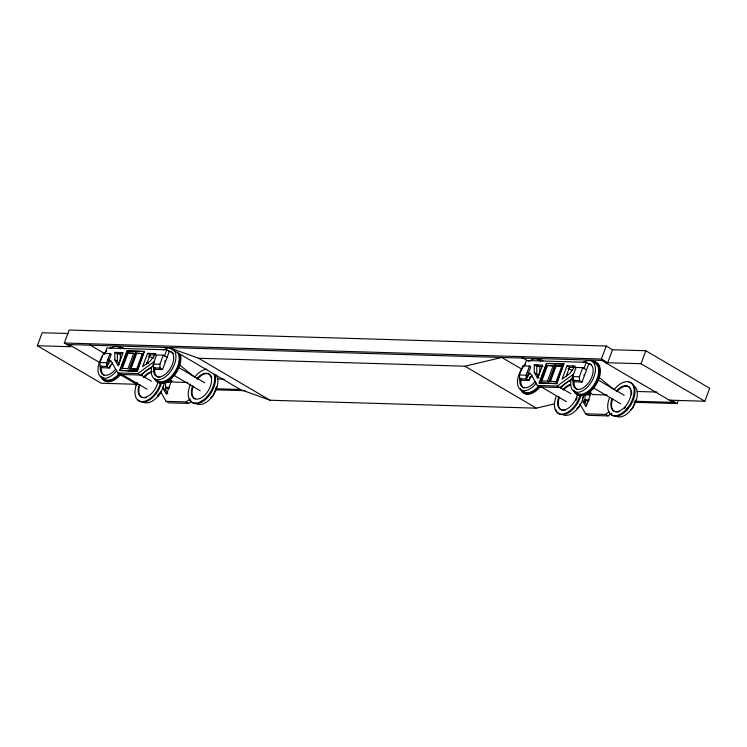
<?xml version="1.0" encoding="UTF-8"?>
<svg xmlns="http://www.w3.org/2000/svg" width="747" height="747" viewBox="0 0 747 747"><rect width="100%" height="100%" fill="white"/><g stroke="black" fill="none" stroke-linecap="round" stroke-linejoin="round"><path stroke-width="1.12" d="M114.814 359.942L114.814 352.36L123.134 352.612L118.213 365.909L114.814 359.942L117.335 361.427L119.044 364.415M117.335 361.427L117.335 353.845L114.814 352.36M168.066 380.867L171.399 380.97L166.478 394.276L163.07 388.309L163.07 386.143M167.87 393.772L165.601 389.794L165.601 382.212L171.707 382.389M534.273 372.445L534.273 364.863L542.602 365.106L537.681 378.412L534.273 372.445L536.804 373.93L539.073 377.907M536.804 373.93L536.804 366.347L534.273 364.863M586.423 393.342L590.858 393.473L585.937 406.77L582.539 400.812L582.539 397.553M586.768 405.276L585.06 402.297L585.06 394.705L590.055 394.855M153.779 363.78L153.975 361.735L137.821 373.565L117.849 372.968L110.696 360.446L106.784 366.488L100.126 366.282L99.986 362.5L103.366 353.368L110.024 353.564L111.284 354.302L106.784 366.488L109.305 367.972L112.666 362.79M136.356 385.349L134.46 384.229L101.172 383.239L37.35 345.73L42.159 332.742L68.556 333.526M37.35 345.73L70.638 346.729L64.326 343.013L69.126 330.025L606.219 346.029L612.54 349.745L645.828 350.735L709.65 388.244L704.841 401.232L669.331 400.168M104.627 354.106L106.877 348.018L166.805 349.801L169.336 351.286L162.575 369.56L155.918 369.363L153.387 367.879L153.247 364.088L156.627 354.956L163.285 355.152L167.076 357.383M106.784 366.488L106.644 362.697L110.024 353.564M110.435 364.928L109.305 367.972L102.647 367.776L100.126 366.282M119.716 370.447L126.962 350.847L144.33 351.37L137.401 371.147L119.716 370.447L137.401 371.147M120.024 370.624L127.279 351.034L141.388 351.454M121.574 368.448L127.317 352.911L133.788 353.107L128.036 368.635L121.574 368.448L122.209 368.813L127.952 353.284L134.413 353.48M130.258 368.701L137.355 369.27L130.258 368.701L136.001 353.172L143.097 353.733L136.001 353.172M130.893 369.074L136.636 353.546M136.72 368.897L142.472 353.368M137.084 370.96L144.33 351.37M147.551 353.331L142.63 366.637L150.324 361.006L155.871 353.583L147.551 353.331L150.072 354.825L154.517 354.956M146.664 364.032L150.072 354.825M162.575 369.56L160.045 368.075L159.905 364.284L163.285 355.152M164.555 355.899L166.805 349.801M160.708 391.998L159.961 394.033L157.57 396.33L158.317 394.304M216.602 386.488L213.222 395.621L210.831 397.918M554.246 403.931L536.355 408.17L270.031 400.233L240.347 389.504L215.958 388.776M519.445 375.003L522.825 365.871L529.483 366.067L530.753 366.805L526.243 378.99L519.585 378.785L519.445 375.003L526.103 375.199L529.483 366.067M524.095 366.609L526.346 360.521L586.264 362.304L588.795 363.789L582.034 382.062L575.377 381.857L572.856 380.372L572.716 376.591L576.096 367.459L582.753 367.655L586.544 369.877M530.277 376.413L528.773 380.475L522.116 380.27L519.585 378.785M539.175 382.94L546.421 363.35L563.798 363.864L556.86 383.65L539.175 382.94L556.86 383.65M539.493 383.127L546.337 364.629M547.411 365.787L541.668 381.315L541.033 380.942L546.785 365.414L553.882 365.974L546.785 365.414M541.033 380.942L547.504 381.138L553.247 365.61M556.188 381.4L561.931 365.862L555.469 365.675L549.717 381.203L556.823 381.773L553.583 381.67M550.352 381.577L556.104 366.039L562.566 366.235M561.034 370.381L562.183 367.272M556.543 383.463L563.798 363.864M567.01 365.834L562.089 379.14L569.784 373.5L575.33 366.086L567.01 365.834L569.541 367.319L575.087 367.487L572.557 366.002M566.133 376.535L569.541 367.319M582.034 382.062L579.513 380.578L579.373 376.787L582.753 367.655M584.014 368.392L586.264 362.304M580.176 404.5L579.42 406.536L577.029 408.833L578.15 407.106M64.326 343.013L601.41 359.018L606.219 346.029M612.54 349.745L607.731 362.734L601.41 359.018M605.509 362.668L641.019 363.724L645.828 350.735M635.697 400L632.69 408.123L630.3 410.42M634.138 402.297L677.24 403.576L678.444 400.336M157.57 396.33L159.811 392.885M532.125 375.293L528.773 380.475L526.243 378.99L530.165 372.949L537.308 385.471L539.838 386.955L559.811 387.553L573.276 377.693M117.849 372.968L120.37 374.452L140.343 375.05L153.807 365.19M160.605 391.699L166.105 401.335L186.078 401.933L189.673 399.3M166.105 401.335L168.635 402.82L188.608 403.417L191.297 401.438M537.308 385.471L557.281 386.068L573.444 374.238L572.856 380.372L579.513 380.578M580.074 404.202L585.573 413.838L605.546 414.426L609.132 411.802M585.573 413.838L588.094 415.323L608.077 415.911L611.662 413.287M240.319 389.56L168.915 347.598L198.627 358.271L464.951 366.207L501.853 357.458L521.966 369.279M66.847 344.498L603.94 360.502M547.822 363.565L564.106 364.05M117.335 353.845L122.331 353.994M536.804 366.347L542.91 366.525M99.986 362.5L106.644 362.697M153.247 364.088L159.905 364.284M572.716 376.591L579.373 376.787M153.387 367.879L160.045 368.075M217.237 378.962L224.212 379.168M637.247 391.484L656.986 392.072M187.665 382.483L173.239 382.053L169.681 379.131M607.134 394.986L592.707 394.556L589.14 391.633M166.021 387.291L169.504 387.394M584.864 399.766L589.514 399.906M634.801 401.26L675.344 402.465M165.778 388.337L169.28 388.44M215.883 389.831L245.007 390.7M584.033 400.803L588.701 400.943M568 368.682L572.239 370.307M148.541 356.179L153.835 358.215M146.58 362.51L148.7 363.331M641.019 363.724L704.841 401.232M671.553 400.243L677.24 403.576M601.718 360.437L673.122 402.4M598.3 380.083L624.156 395.275M555.423 363.798L548.177 383.388M593.856 388.076L620.701 403.847M555.469 365.675L556.104 366.039M537.046 364.947L539.577 366.432M586.152 393.8L587.842 394.789M521.546 357.178L528.587 361.315M559.951 387.254L570.885 393.688M557.281 386.068L559.811 387.553M582.539 400.812L585.06 402.297M605.546 414.426L608.077 415.911M547.504 381.138L548.13 381.512M527.233 372.155L528.493 372.893M540.595 386.488L566.441 401.681M464.951 366.207L536.355 408.17M198.627 358.271L270.031 400.233M178.841 367.58L204.687 382.772M153.098 353.499L155.619 354.984M135.963 351.295L128.717 370.885M173.397 374.985L200.243 390.765M127.317 352.911L127.952 353.284M117.587 352.444L120.118 353.929M166.693 381.297L168.374 382.287M89.771 344.871L104.851 353.733M140.492 374.751L151.426 381.185M163.07 388.309L165.601 389.794M137.821 373.565L140.343 375.05M186.078 401.933L188.608 403.417M107.773 359.652L109.034 360.399M121.126 373.986L146.982 389.178M69.069 344.563L99.239 362.295M120.36 374.705L137.457 384.752M598.534 376.946L613.661 389.346M179.962 365.18L194.201 376.843M526.103 375.199L526.243 378.99M584.313 374.322A4.575 2.614 -59.6 0 1 584.014 375.396M164.938 360.801A4.575 2.614 -59.6 0 1 164.854 361.819M160.586 382.716A18.75 10.71 -59.6 0 1 142.061 401.653A18.75 10.71 -59.6 0 1 137.28 382.473M141.276 375.769A18.75 10.71 -59.6 0 1 151.286 368.038M161.417 383.202A18.75 10.71 -59.6 0 1 150.268 399.449A18.75 10.71 -59.6 0 1 137.747 399.673M119.343 373.341A17.489 9.991 -59.6 0 1 103.039 377.851M116.803 370.568A17.489 9.991 -59.6 0 1 100.247 376.46A17.489 9.991 -59.6 0 1 102.544 355.955M103.861 354.106A17.489 9.991 -59.6 0 1 106.812 350.866M109.996 348.401A17.489 9.991 -59.6 0 1 120.865 348.728M146.505 397.553A14.249 8.142 -59.6 0 1 144.834 397.899M141.921 397.413A14.249 8.142 -59.6 0 1 139.988 384.705M144.143 377.552A14.249 8.142 -59.6 0 1 151.174 372.389M158 381.502A14.249 8.142 -59.6 0 1 144.61 397.479A14.249 8.142 -59.6 0 1 139.353 384.332M143.508 377.179A14.249 8.142 -59.6 0 1 152.211 371.67M119.996 353.35A14.277 8.152 -59.6 0 1 119.203 362.603M115.617 369.055A14.277 8.152 -59.6 0 1 104.776 375.246A14.277 8.152 -59.6 0 1 100.359 366.525M104.505 375.452A14.277 8.152 -59.6 0 1 101.629 366.095M119.912 373.817A18.75 10.71 -59.6 0 1 100.873 376.049M119.884 347.187A18.75 10.71 -59.6 0 1 124.217 348.933M164.293 383.183A17.489 9.991 -59.6 0 1 143.779 402.269M121.341 373.556A18.75 10.71 -59.6 0 1 103.114 379.317M102.554 378.496A18.75 10.71 -59.6 0 1 101.704 376.535M121.696 347.775A18.75 10.71 -59.6 0 1 123.507 348.354M196.769 378.766A14.249 8.142 -59.6 0 1 211.42 378.505A14.249 8.142 -59.6 0 1 199.785 398.534A14.249 8.142 -59.6 0 1 192.623 385.919M216.07 374.966A17.489 9.991 -59.6 0 1 212.465 396.209A17.489 9.991 -59.6 0 1 195.611 402.848M214.174 374.378A18.75 10.71 -59.6 0 1 199.421 402.372A18.75 10.71 -59.6 0 1 190.541 384.061M194.537 377.356A18.75 10.71 -59.6 0 1 206.742 369.167M215.005 374.863A18.75 10.71 -59.6 0 1 206.079 398.973A18.75 10.71 -59.6 0 1 189.607 398.478M202.642 400.607A17.489 9.991 -59.6 0 1 200.224 401.839M180.363 354.508A18.75 10.71 -59.6 0 1 171.997 378.094A18.75 10.71 -59.6 0 1 155.348 379.149M197.404 379.14A14.249 8.142 -59.6 0 1 211.756 377.58M195.182 399.001A14.249 8.142 -59.6 0 1 193.249 386.292M179.541 354.022A18.75 10.71 -59.6 0 1 171.166 377.608A18.75 10.71 -59.6 0 1 154.517 378.664M168.402 350.95A14.277 8.152 -59.6 0 1 172.968 362.678A14.277 8.152 -59.6 0 1 160.969 376.619A14.277 8.152 -59.6 0 1 153.621 368.112M172.846 349.092A17.489 9.991 -59.6 0 1 166.609 375.872A17.489 9.991 -59.6 0 1 151.576 367.729M163.257 349.988A17.489 9.991 -59.6 0 1 172.099 348.644M177.366 352.22A17.489 9.991 -59.6 0 1 173.762 373.463A17.489 9.991 -59.6 0 1 156.907 380.102M159.905 377.552A14.277 8.152 -59.6 0 1 154.9 367.683M169.504 351.594A14.277 8.152 -59.6 0 1 173.295 353.471M633.503 385.797A17.489 9.991 -59.6 0 1 633.979 405.509A17.489 9.991 -59.6 0 1 616.508 416.35M613.997 389.859A18.75 10.71 -59.6 0 1 633.914 387.992A18.75 10.71 -59.6 0 1 618.992 414.828A18.75 10.71 -59.6 0 1 609.291 398.338M629.067 382.221A18.75 10.71 -59.6 0 1 630.982 404.631A18.75 10.71 -59.6 0 1 610.476 413.763M628.236 407.404A17.489 9.991 -59.6 0 1 626.808 409.113M616.238 391.269A14.249 8.142 -59.6 0 1 630.879 391.008A14.249 8.142 -59.6 0 1 619.244 411.037A14.249 8.142 -59.6 0 1 612.082 398.422M616.873 391.643A14.249 8.142 -59.6 0 1 630.935 389.299M631.43 390.924A14.249 8.142 -59.6 0 1 631.532 394.874M625.678 407.152A14.249 8.142 -59.6 0 1 624.445 408.404M619.235 411.634A14.249 8.142 -59.6 0 1 612.717 398.795M587.861 363.453A14.277 8.152 -59.6 0 1 592.315 375.554A14.277 8.152 -59.6 0 1 579.877 389.252A14.277 8.152 -59.6 0 1 573.257 379.532M582.725 362.491A17.489 9.991 -59.6 0 1 595.359 370.643A17.489 9.991 -59.6 0 1 580.195 391.876A17.489 9.991 -59.6 0 1 571.52 378.178M592.604 361.277A18.75 10.71 -59.6 0 1 594.649 385.172A18.75 10.71 -59.6 0 1 573.603 390.139M593.435 361.763A18.75 10.71 -59.6 0 1 596.75 383.566A18.75 10.71 -59.6 0 1 575.844 393.408M575.283 392.586A18.75 10.71 -59.6 0 1 574.434 390.625M577.235 389.542A14.277 8.152 -59.6 0 1 574.359 380.176M588.972 364.097A14.277 8.152 -59.6 0 1 591.101 364.611M594.799 363.051A17.489 9.991 -59.6 0 1 594.089 384.714A17.489 9.991 -59.6 0 1 575.769 391.942M539.679 366.693A14.277 8.152 -59.6 0 1 537.961 376.796M535.076 381.558A14.277 8.152 -59.6 0 1 523.88 387.674A14.277 8.152 -59.6 0 1 519.987 377.945M523.974 387.954A14.277 8.152 -59.6 0 1 521.098 378.589M580.046 395.219A18.75 10.71 -59.6 0 1 562.146 414.137A18.75 10.71 -59.6 0 1 556.02 396.75M560.736 388.272A18.75 10.71 -59.6 0 1 570.745 380.54M577.468 393.996A14.249 8.142 -59.6 0 1 564.078 409.972A14.249 8.142 -59.6 0 1 558.821 396.834M562.967 389.682A14.249 8.142 -59.6 0 1 570.008 384.518M580.877 395.705A18.75 10.71 -59.6 0 1 569.728 411.952A18.75 10.71 -59.6 0 1 557.215 412.176M556.655 411.354A18.75 10.71 -59.6 0 1 555.805 409.393M583.762 395.686A17.489 9.991 -59.6 0 1 563.247 414.762M577.16 397.731A14.249 8.142 -59.6 0 1 576.049 400.261M565.124 410.271A14.249 8.142 -59.6 0 1 559.447 397.208M563.602 390.055A14.249 8.142 -59.6 0 1 570.643 384.882M536.271 383.071A17.489 9.991 -59.6 0 1 518.689 387.581A17.489 9.991 -59.6 0 1 525.505 364.106M529.455 360.904A17.489 9.991 -59.6 0 1 540.324 361.231M539.978 385.564A18.75 10.71 -59.6 0 1 520.342 388.552M539.343 359.69A18.75 10.71 -59.6 0 1 542.145 360.362M538.811 385.844A17.489 9.991 -59.6 0 1 522.508 390.354M540.202 386.806A18.75 10.71 -59.6 0 1 522.583 391.82M538.055 360.381A18.75 10.71 -59.6 0 1 542.976 360.848"/></g></svg>
